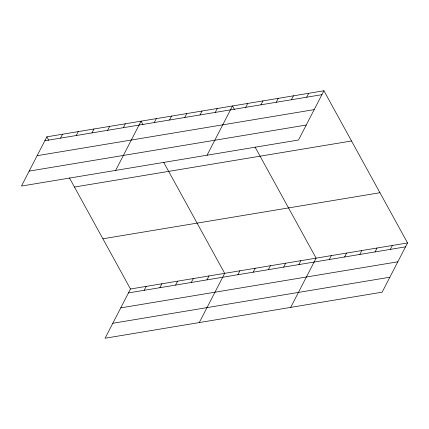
<?xml version="1.0" encoding="UTF-8"?>
<svg xmlns="http://www.w3.org/2000/svg" width="429" height="429" viewBox="0 0 429 429"><rect width="100%" height="100%" fill="white"/><g stroke="black" fill="none" stroke-linecap="round" stroke-linejoin="round"><path stroke-width="0.64" d="M323.922 90.766L46.858 136.824L21.45 186.057L298.509 139.999L323.922 90.766L407.55 242.943L382.142 292.176L105.078 338.234L130.491 289.001L407.55 242.943M60.543 138.127L62.559 134.218M76.244 135.516L78.26 131.606M91.94 132.91L93.962 128.995M107.641 130.298L109.658 126.389M123.343 127.686L125.359 123.777M115.653 170.399L141.061 121.166L142.943 124.592M154.279 122.544L156.301 118.635M169.519 120.013L171.536 116.098M184.754 117.476L186.776 113.567M199.994 114.945L202.016 111.031M215.235 112.409L217.251 108.499M207.078 155.196L232.491 105.968L234.373 109.39M144.171 290.304L146.192 286.395M245.71 107.347L247.726 103.432M159.872 287.693L161.889 283.784M260.95 104.81L262.966 100.901M175.574 285.081L177.59 281.172M276.185 102.279L278.207 98.364M191.27 282.475L193.291 278.56M291.425 99.743L293.441 95.833M206.971 279.864L208.993 275.954M306.665 97.211L308.682 93.302M199.281 322.576L224.689 273.343L163.642 162.253M237.907 274.721L239.929 270.806M253.148 272.184L255.169 268.275M268.388 269.653L270.404 265.744M283.623 267.122L285.644 263.208M298.863 264.586L300.885 260.676M290.712 307.373L316.119 258.14L255.073 147.056M329.338 259.518L331.36 255.609M344.578 256.987L346.594 253.078M359.818 254.451L361.835 250.541M375.053 251.92L377.075 248.01M390.293 249.388L392.31 245.474M44.841 140.739L321.9 94.675M37.125 155.695L314.184 109.631M29.167 171.101L306.231 125.043M74.458 187.044L351.517 140.985M102.89 238.787L379.955 192.723M128.469 292.916L405.534 246.852M120.753 307.872L397.812 261.808M112.8 323.278L389.859 277.22M46.858 136.824L48.74 140.251M69.439 177.912L130.491 289.001"/></g></svg>
